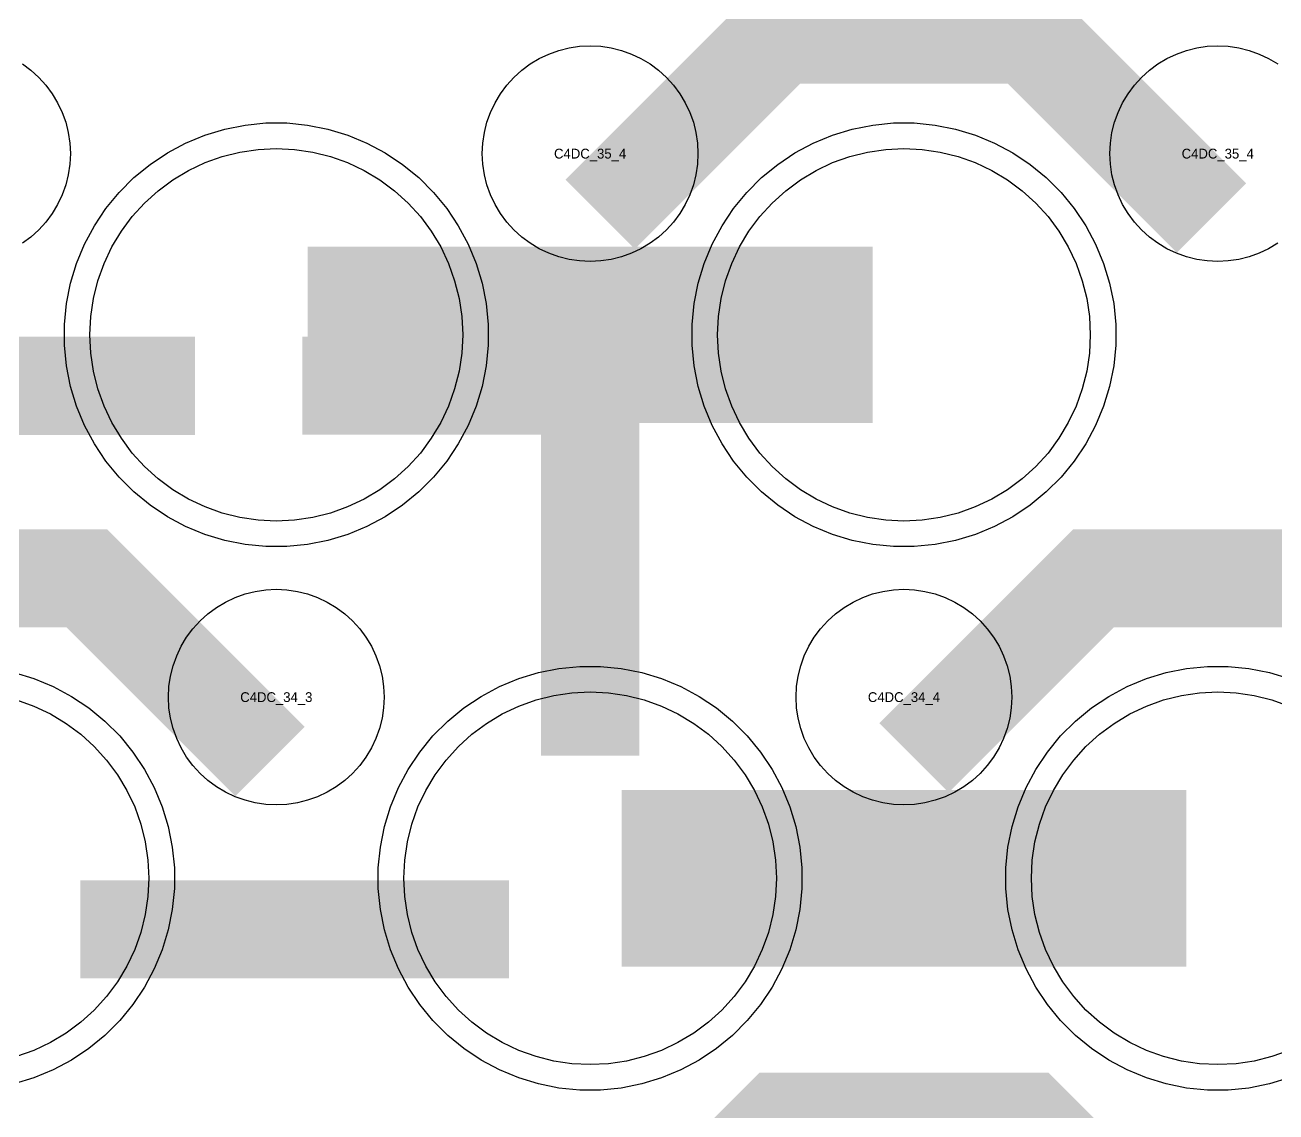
# Model space of a CAD drawing. Extents: x -11880 to 11880, y -14992 to 14992.
# Drawn here: x -10864.1 to -10545.2, y -10188 to -9910.8 of the extents above; entities that cross this region are included whole.
import ezdxf
from ezdxf.enums import TextEntityAlignment as Align

# ---------------------------------------------------------------- set-up
doc = ezdxf.new("R2010")
doc.units = 0
doc.header["$MEASUREMENT"] = 0
for name, color, linetype in [('GDS_775_DT_237', 138, 'CONTINUOUS'), ('RDL1_FS', 34, 'CONTINUOUS'), ('RDL_BS', 160, 'CONTINUOUS')]:
    doc.layers.add(name, color=color, linetype=linetype)

msp = doc.modelspace()

# ---------------------------------------------------------------- linework, layer by layer
at = {"layer": 'RDL1_FS'}
for points in [[(-10800, -10037.329), (-10804.657, -10037.1), (-10809.268, -10036.416), (-10813.791, -10035.284), (-10818.181, -10033.712), (-10822.395, -10031.72), (-10826.395, -10029.322), (-10830.14, -10026.544), (-10833.594, -10023.414), (-10836.724, -10019.96), (-10839.502, -10016.215), (-10841.9, -10012.215), (-10843.892, -10008.001), (-10845.464, -10003.611), (-10846.596, -9999.088), (-10847.28, -9994.477), (-10847.509, -9989.82), (-10847.28, -9985.163), (-10846.596, -9980.552), (-10845.464, -9976.029), (-10843.892, -9971.639), (-10841.9, -9967.425), (-10839.502, -9963.425), (-10836.724, -9959.68), (-10833.594, -9956.226), (-10830.14, -9953.096), (-10826.395, -9950.318), (-10822.395, -9947.92), (-10818.181, -9945.928), (-10813.791, -9944.356), (-10809.268, -9943.224), (-10804.657, -9942.54), (-10800, -9942.311), (-10795.343, -9942.54), (-10790.732, -9943.224), (-10786.209, -9944.356), (-10781.819, -9945.928), (-10777.605, -9947.92), (-10773.605, -9950.318), (-10769.86, -9953.096), (-10766.406, -9956.226), (-10763.276, -9959.68), (-10760.498, -9963.425), (-10758.1, -9967.425), (-10756.108, -9971.639), (-10754.536, -9976.029), (-10753.404, -9980.552), (-10752.72, -9985.163), (-10752.491, -9989.82), (-10752.72, -9994.477), (-10753.404, -9999.088), (-10754.536, -10003.611), (-10756.108, -10008.001), (-10758.1, -10012.215), (-10760.498, -10016.215), (-10763.276, -10019.96), (-10766.406, -10023.414), (-10769.86, -10026.544), (-10773.605, -10029.322), (-10777.605, -10031.72), (-10781.819, -10033.712), (-10786.209, -10035.284), (-10790.732, -10036.416), (-10795.343, -10037.1)], [(-10640, -10037.329), (-10644.657, -10037.1), (-10649.268, -10036.416), (-10653.791, -10035.284), (-10658.181, -10033.712), (-10662.395, -10031.72), (-10666.395, -10029.322), (-10670.14, -10026.544), (-10673.594, -10023.414), (-10676.724, -10019.96), (-10679.502, -10016.215), (-10681.9, -10012.215), (-10683.892, -10008.001), (-10685.464, -10003.611), (-10686.596, -9999.088), (-10687.28, -9994.477), (-10687.509, -9989.82), (-10687.28, -9985.163), (-10686.596, -9980.552), (-10685.464, -9976.029), (-10683.892, -9971.639), (-10681.9, -9967.425), (-10679.502, -9963.425), (-10676.724, -9959.68), (-10673.594, -9956.226), (-10670.14, -9953.096), (-10666.395, -9950.318), (-10662.395, -9947.92), (-10658.181, -9945.928), (-10653.791, -9944.356), (-10649.268, -9943.224), (-10644.657, -9942.54), (-10640, -9942.311), (-10635.343, -9942.54), (-10630.732, -9943.224), (-10626.209, -9944.356), (-10621.819, -9945.928), (-10617.605, -9947.92), (-10613.605, -9950.318), (-10609.86, -9953.096), (-10606.406, -9956.226), (-10603.276, -9959.68), (-10600.498, -9963.425), (-10598.1, -9967.425), (-10596.108, -9971.639), (-10594.536, -9976.029), (-10593.404, -9980.552), (-10592.72, -9985.163), (-10592.491, -9989.82), (-10592.72, -9994.477), (-10593.404, -9999.088), (-10594.536, -10003.611), (-10596.108, -10008.001), (-10598.1, -10012.215), (-10600.498, -10016.215), (-10603.276, -10019.96), (-10606.406, -10023.414), (-10609.86, -10026.544), (-10613.605, -10029.322), (-10617.605, -10031.72), (-10621.819, -10033.712), (-10626.209, -10035.284), (-10630.732, -10036.416), (-10635.343, -10037.1)], [(-10720, -10175.894), (-10724.657, -10175.665), (-10729.268, -10174.981), (-10733.791, -10173.849), (-10738.181, -10172.277), (-10742.395, -10170.285), (-10746.395, -10167.887), (-10750.14, -10165.109), (-10753.594, -10161.979), (-10756.724, -10158.525), (-10759.502, -10154.78), (-10761.9, -10150.78), (-10763.892, -10146.566), (-10765.464, -10142.176), (-10766.596, -10137.653), (-10767.28, -10133.042), (-10767.509, -10128.385), (-10767.28, -10123.728), (-10766.596, -10119.117), (-10765.464, -10114.594), (-10763.892, -10110.204), (-10761.9, -10105.99), (-10759.502, -10101.99), (-10756.724, -10098.245), (-10753.594, -10094.791), (-10750.14, -10091.661), (-10746.395, -10088.883), (-10742.395, -10086.485), (-10738.181, -10084.493), (-10733.791, -10082.921), (-10729.268, -10081.789), (-10724.657, -10081.105), (-10720, -10080.876), (-10715.343, -10081.105), (-10710.732, -10081.789), (-10706.209, -10082.921), (-10701.819, -10084.493), (-10697.605, -10086.485), (-10693.605, -10088.883), (-10689.86, -10091.661), (-10686.406, -10094.791), (-10683.276, -10098.245), (-10680.498, -10101.99), (-10678.1, -10105.99), (-10676.108, -10110.204), (-10674.536, -10114.594), (-10673.404, -10119.117), (-10672.72, -10123.728), (-10672.491, -10128.385), (-10672.72, -10133.042), (-10673.404, -10137.653), (-10674.536, -10142.176), (-10676.108, -10146.566), (-10678.1, -10150.78), (-10680.498, -10154.78), (-10683.276, -10158.525), (-10686.406, -10161.979), (-10689.86, -10165.109), (-10693.605, -10167.887), (-10697.605, -10170.285), (-10701.819, -10172.277), (-10706.209, -10173.849), (-10710.732, -10174.981), (-10715.343, -10175.665)]]:
    msp.add_lwpolyline(points, close=True, dxfattribs=at)
for points in [[(-10791.998, -9989.82, 45, 45, 0), (-10719.998, -9989.82, 45, 45, 0)], [(-10719.998, -9989.82, 45, 45, 0), (-10647.998, -9989.82, 45, 45, 0)], [(-10711.998, -10128.385, 45, 45, 0), (-10639.998, -10128.385, 45, 45, 0)], [(-10639.998, -10128.385, 45, 45, 0), (-10567.998, -10128.385, 45, 45, 0)]]:
    msp.add_lwpolyline(points, format="xyseb", dxfattribs=at)
for points in [[(-10866.209, -10082.921), (-10861.819, -10084.493), (-10857.605, -10086.485), (-10853.605, -10088.883), (-10849.86, -10091.661), (-10846.406, -10094.791), (-10843.276, -10098.245), (-10840.498, -10101.99), (-10838.1, -10105.99), (-10836.108, -10110.204), (-10834.536, -10114.594), (-10833.404, -10119.117), (-10832.72, -10123.728), (-10832.491, -10128.385), (-10832.72, -10133.042), (-10833.404, -10137.653), (-10834.536, -10142.176), (-10836.108, -10146.566), (-10838.1, -10150.78), (-10840.498, -10154.78), (-10843.276, -10158.525), (-10846.406, -10161.979), (-10849.86, -10165.109), (-10853.605, -10167.887), (-10857.605, -10170.285), (-10861.819, -10172.277), (-10866.209, -10173.849)], [(-10541.819, -10172.277), (-10546.209, -10173.849), (-10550.732, -10174.981), (-10555.343, -10175.665), (-10560, -10175.894), (-10564.657, -10175.665), (-10569.268, -10174.981), (-10573.791, -10173.849), (-10578.181, -10172.277), (-10582.395, -10170.285), (-10586.395, -10167.887), (-10590.14, -10165.109), (-10593.594, -10161.979), (-10596.724, -10158.525), (-10599.502, -10154.78), (-10601.9, -10150.78), (-10603.892, -10146.566), (-10605.464, -10142.176), (-10606.596, -10137.653), (-10607.28, -10133.042), (-10607.509, -10128.385), (-10607.28, -10123.728), (-10606.596, -10119.117), (-10605.464, -10114.594), (-10603.892, -10110.204), (-10601.9, -10105.99), (-10599.502, -10101.99), (-10596.724, -10098.245), (-10593.594, -10094.791), (-10590.14, -10091.661), (-10586.395, -10088.883), (-10582.395, -10086.485), (-10578.181, -10084.493), (-10573.791, -10082.921), (-10569.268, -10081.789), (-10564.657, -10081.105), (-10560, -10080.876), (-10555.343, -10081.105), (-10550.732, -10081.789), (-10546.209, -10082.921), (-10541.819, -10084.493)]]:
    msp.add_lwpolyline(points, dxfattribs=at)
at = {"layer": 'RDL_BS'}
for points in [[(-10717.438, -9959.134, 25, 25, 0), (-10671.623, -9913.319, 25, 25, 0), (-10638.07, -9913.319, 25, 25, 0)], [(-10561.599, -9960.033, 25, 25, 0), (-10608.313, -9913.319, 25, 25, 0), (-10638.071, -9913.319, 25, 25, 0)], [(-10720, -10097.09, 25, 25, 0), (-10720, -9990.313, 25, 25, 0)], [(-10720, -10097.09, 25, 25, 0), (-10720, -9990.313, 25, 25, 0)], [(-10929.984, -10002.833, 25, 25, 0), (-10820.719, -10002.833, 25, 25, 0)], [(-10707.5, -10002.813, 25, 25, 0), (-10793.333, -10002.813, 25, 25, 0)], [(-10707.5, -10002.813, 25, 25, 0), (-10772.167, -10002.813, 25, 25, 0)], [(-10801.599, -10098.598, 25, 25, 0), (-10848.313, -10051.884, 25, 25, 0), (-10878.071, -10051.884, 25, 25, 0)], [(-10637.438, -10097.699, 25, 25, 0), (-10591.623, -10051.884, 25, 25, 0), (-10558.07, -10051.884, 25, 25, 0)], [(-10481.599, -10098.598, 25, 25, 0), (-10528.313, -10051.884, 25, 25, 0), (-10558.071, -10051.884, 25, 25, 0)], [(-10849.984, -10141.398, 25, 25, 0), (-10740.719, -10141.398, 25, 25, 0)], [(-10717.438, -10236.264, 25, 25, 0), (-10671.623, -10190.449, 25, 25, 0), (-10638.07, -10190.449, 25, 25, 0)], [(-10561.599, -10237.163, 25, 25, 0), (-10608.313, -10190.449, 25, 25, 0), (-10638.071, -10190.449, 25, 25, 0)]]:
    msp.add_lwpolyline(points, format="xyseb", dxfattribs=at)
for points in [[(-10720, -9971.126), (-10722.693, -9970.994), (-10725.365, -9970.598), (-10727.984, -9969.941), (-10730.519, -9969.034), (-10732.956, -9967.882), (-10735.28, -9966.489), (-10737.443, -9964.886), (-10739.442, -9963.074), (-10741.254, -9961.075), (-10742.857, -9958.912), (-10744.25, -9956.588), (-10745.402, -9954.151), (-10746.309, -9951.616), (-10746.966, -9948.997), (-10747.362, -9946.325), (-10747.494, -9943.632), (-10747.362, -9940.939), (-10746.966, -9938.267), (-10746.309, -9935.648), (-10745.402, -9933.113), (-10744.25, -9930.676), (-10742.857, -9928.352), (-10741.254, -9926.189), (-10739.442, -9924.19), (-10737.443, -9922.378), (-10735.28, -9920.775), (-10732.956, -9919.382), (-10730.519, -9918.23), (-10727.984, -9917.323), (-10725.365, -9916.666), (-10722.693, -9916.27), (-10720, -9916.138), (-10717.307, -9916.27), (-10714.635, -9916.666), (-10712.016, -9917.323), (-10709.481, -9918.23), (-10707.044, -9919.382), (-10704.72, -9920.775), (-10702.557, -9922.378), (-10700.558, -9924.19), (-10698.746, -9926.189), (-10697.143, -9928.352), (-10695.75, -9930.676), (-10694.598, -9933.113), (-10693.691, -9935.648), (-10693.034, -9938.267), (-10692.638, -9940.939), (-10692.506, -9943.632), (-10692.638, -9946.325), (-10693.034, -9948.997), (-10693.691, -9951.616), (-10694.598, -9954.151), (-10695.75, -9956.588), (-10697.143, -9958.912), (-10698.746, -9961.075), (-10700.558, -9963.074), (-10702.557, -9964.886), (-10704.72, -9966.489), (-10707.044, -9967.882), (-10709.481, -9969.034), (-10712.016, -9969.941), (-10714.635, -9970.598), (-10717.307, -9970.994)], [(-10802.644, -10043.82), (-10807.938, -10043.303), (-10813.165, -10042.257), (-10818.205, -10040.726), (-10823.115, -10038.695), (-10827.777, -10036.203), (-10832.191, -10033.256), (-10836.292, -10029.894), (-10840.074, -10026.112), (-10843.436, -10022.011), (-10846.383, -10017.597), (-10848.875, -10012.935), (-10850.906, -10008.025), (-10852.437, -10002.985), (-10853.483, -9997.758), (-10854, -9992.464), (-10854, -9987.176), (-10853.483, -9981.882), (-10852.437, -9976.655), (-10850.906, -9971.615), (-10848.875, -9966.705), (-10846.383, -9962.043), (-10843.436, -9957.629), (-10840.074, -9953.528), (-10836.292, -9949.746), (-10832.191, -9946.384), (-10827.777, -9943.437), (-10823.115, -9940.945), (-10818.205, -9938.914), (-10813.165, -9937.383), (-10807.938, -9936.337), (-10802.644, -9935.82), (-10797.356, -9935.82), (-10792.062, -9936.337), (-10786.835, -9937.383), (-10781.795, -9938.914), (-10776.885, -9940.945), (-10772.223, -9943.437), (-10767.809, -9946.384), (-10763.708, -9949.746), (-10759.926, -9953.528), (-10756.564, -9957.629), (-10753.617, -9962.043), (-10751.125, -9966.705), (-10749.094, -9971.615), (-10747.563, -9976.655), (-10746.517, -9981.882), (-10746, -9987.176), (-10746, -9992.464), (-10746.517, -9997.758), (-10747.563, -10002.985), (-10749.094, -10008.025), (-10751.125, -10012.935), (-10753.617, -10017.597), (-10756.564, -10022.011), (-10759.926, -10026.112), (-10763.708, -10029.894), (-10767.809, -10033.256), (-10772.223, -10036.203), (-10776.885, -10038.695), (-10781.795, -10040.726), (-10786.835, -10042.257), (-10792.062, -10043.303), (-10797.356, -10043.82)], [(-10642.644, -10043.82), (-10647.938, -10043.303), (-10653.165, -10042.257), (-10658.205, -10040.726), (-10663.115, -10038.695), (-10667.777, -10036.203), (-10672.191, -10033.256), (-10676.292, -10029.894), (-10680.074, -10026.112), (-10683.436, -10022.011), (-10686.383, -10017.597), (-10688.875, -10012.935), (-10690.906, -10008.025), (-10692.437, -10002.985), (-10693.483, -9997.758), (-10694, -9992.464), (-10694, -9987.176), (-10693.483, -9981.882), (-10692.437, -9976.655), (-10690.906, -9971.615), (-10688.875, -9966.705), (-10686.383, -9962.043), (-10683.436, -9957.629), (-10680.074, -9953.528), (-10676.292, -9949.746), (-10672.191, -9946.384), (-10667.777, -9943.437), (-10663.115, -9940.945), (-10658.205, -9938.914), (-10653.165, -9937.383), (-10647.938, -9936.337), (-10642.644, -9935.82), (-10637.356, -9935.82), (-10632.062, -9936.337), (-10626.835, -9937.383), (-10621.795, -9938.914), (-10616.885, -9940.945), (-10612.223, -9943.437), (-10607.809, -9946.384), (-10603.708, -9949.746), (-10599.926, -9953.528), (-10596.564, -9957.629), (-10593.617, -9962.043), (-10591.125, -9966.705), (-10589.094, -9971.615), (-10587.563, -9976.655), (-10586.517, -9981.882), (-10586, -9987.176), (-10586, -9992.464), (-10586.517, -9997.758), (-10587.563, -10002.985), (-10589.094, -10008.025), (-10591.125, -10012.935), (-10593.617, -10017.597), (-10596.564, -10022.011), (-10599.926, -10026.112), (-10603.708, -10029.894), (-10607.809, -10033.256), (-10612.223, -10036.203), (-10616.885, -10038.695), (-10621.795, -10040.726), (-10626.835, -10042.257), (-10632.062, -10043.303), (-10637.356, -10043.82)], [(-10800, -10109.691), (-10802.693, -10109.559), (-10805.365, -10109.163), (-10807.984, -10108.506), (-10810.519, -10107.599), (-10812.956, -10106.447), (-10815.28, -10105.054), (-10817.443, -10103.451), (-10819.442, -10101.639), (-10821.254, -10099.64), (-10822.857, -10097.477), (-10824.25, -10095.153), (-10825.402, -10092.716), (-10826.309, -10090.181), (-10826.966, -10087.562), (-10827.362, -10084.89), (-10827.494, -10082.197), (-10827.362, -10079.504), (-10826.966, -10076.832), (-10826.309, -10074.213), (-10825.402, -10071.678), (-10824.25, -10069.241), (-10822.857, -10066.917), (-10821.254, -10064.754), (-10819.442, -10062.755), (-10817.443, -10060.943), (-10815.28, -10059.34), (-10812.956, -10057.947), (-10810.519, -10056.795), (-10807.984, -10055.888), (-10805.365, -10055.231), (-10802.693, -10054.835), (-10800, -10054.703), (-10797.307, -10054.835), (-10794.635, -10055.231), (-10792.016, -10055.888), (-10789.481, -10056.795), (-10787.044, -10057.947), (-10784.72, -10059.34), (-10782.557, -10060.943), (-10780.558, -10062.755), (-10778.746, -10064.754), (-10777.143, -10066.917), (-10775.75, -10069.241), (-10774.598, -10071.678), (-10773.691, -10074.213), (-10773.034, -10076.832), (-10772.638, -10079.504), (-10772.506, -10082.197), (-10772.638, -10084.89), (-10773.034, -10087.562), (-10773.691, -10090.181), (-10774.598, -10092.716), (-10775.75, -10095.153), (-10777.143, -10097.477), (-10778.746, -10099.64), (-10780.558, -10101.639), (-10782.557, -10103.451), (-10784.72, -10105.054), (-10787.044, -10106.447), (-10789.481, -10107.599), (-10792.016, -10108.506), (-10794.635, -10109.163), (-10797.307, -10109.559)], [(-10640, -10109.691), (-10642.693, -10109.559), (-10645.365, -10109.163), (-10647.984, -10108.506), (-10650.519, -10107.599), (-10652.956, -10106.447), (-10655.28, -10105.054), (-10657.443, -10103.451), (-10659.442, -10101.639), (-10661.254, -10099.64), (-10662.857, -10097.477), (-10664.25, -10095.153), (-10665.402, -10092.716), (-10666.309, -10090.181), (-10666.966, -10087.562), (-10667.362, -10084.89), (-10667.494, -10082.197), (-10667.362, -10079.504), (-10666.966, -10076.832), (-10666.309, -10074.213), (-10665.402, -10071.678), (-10664.25, -10069.241), (-10662.857, -10066.917), (-10661.254, -10064.754), (-10659.442, -10062.755), (-10657.443, -10060.943), (-10655.28, -10059.34), (-10652.956, -10057.947), (-10650.519, -10056.795), (-10647.984, -10055.888), (-10645.365, -10055.231), (-10642.693, -10054.835), (-10640, -10054.703), (-10637.307, -10054.835), (-10634.635, -10055.231), (-10632.016, -10055.888), (-10629.481, -10056.795), (-10627.044, -10057.947), (-10624.72, -10059.34), (-10622.557, -10060.943), (-10620.558, -10062.755), (-10618.746, -10064.754), (-10617.143, -10066.917), (-10615.75, -10069.241), (-10614.598, -10071.678), (-10613.691, -10074.213), (-10613.034, -10076.832), (-10612.638, -10079.504), (-10612.506, -10082.197), (-10612.638, -10084.89), (-10613.034, -10087.562), (-10613.691, -10090.181), (-10614.598, -10092.716), (-10615.75, -10095.153), (-10617.143, -10097.477), (-10618.746, -10099.64), (-10620.558, -10101.639), (-10622.557, -10103.451), (-10624.72, -10105.054), (-10627.044, -10106.447), (-10629.481, -10107.599), (-10632.016, -10108.506), (-10634.635, -10109.163), (-10637.307, -10109.559)], [(-10722.644, -10182.385), (-10727.938, -10181.868), (-10733.165, -10180.822), (-10738.205, -10179.291), (-10743.115, -10177.26), (-10747.777, -10174.768), (-10752.191, -10171.821), (-10756.292, -10168.459), (-10760.074, -10164.677), (-10763.436, -10160.576), (-10766.383, -10156.162), (-10768.875, -10151.5), (-10770.906, -10146.59), (-10772.437, -10141.55), (-10773.483, -10136.323), (-10774, -10131.029), (-10774, -10125.741), (-10773.483, -10120.447), (-10772.437, -10115.22), (-10770.906, -10110.18), (-10768.875, -10105.27), (-10766.383, -10100.608), (-10763.436, -10096.194), (-10760.074, -10092.093), (-10756.292, -10088.311), (-10752.191, -10084.949), (-10747.777, -10082.002), (-10743.115, -10079.51), (-10738.205, -10077.479), (-10733.165, -10075.948), (-10727.938, -10074.902), (-10722.644, -10074.385), (-10717.356, -10074.385), (-10712.062, -10074.902), (-10706.835, -10075.948), (-10701.795, -10077.479), (-10696.885, -10079.51), (-10692.223, -10082.002), (-10687.809, -10084.949), (-10683.708, -10088.311), (-10679.926, -10092.093), (-10676.564, -10096.194), (-10673.617, -10100.608), (-10671.125, -10105.27), (-10669.094, -10110.18), (-10667.563, -10115.22), (-10666.517, -10120.447), (-10666, -10125.741), (-10666, -10131.029), (-10666.517, -10136.323), (-10667.563, -10141.55), (-10669.094, -10146.59), (-10671.125, -10151.5), (-10673.617, -10156.162), (-10676.564, -10160.576), (-10679.926, -10164.677), (-10683.708, -10168.459), (-10687.809, -10171.821), (-10692.223, -10174.768), (-10696.885, -10177.26), (-10701.795, -10179.291), (-10706.835, -10180.822), (-10712.062, -10181.868), (-10717.356, -10182.385)]]:
    msp.add_lwpolyline(points, close=True, dxfattribs=at)
for points in [[(-10544.72, -9966.489), (-10547.044, -9967.882), (-10549.481, -9969.034), (-10552.016, -9969.941), (-10554.635, -9970.598), (-10557.307, -9970.994), (-10560, -9971.126), (-10562.693, -9970.994), (-10565.365, -9970.598), (-10567.984, -9969.941), (-10570.519, -9969.034), (-10572.956, -9967.882), (-10575.28, -9966.489), (-10577.443, -9964.886), (-10579.442, -9963.074), (-10581.254, -9961.075), (-10582.857, -9958.912), (-10584.25, -9956.588), (-10585.402, -9954.151), (-10586.309, -9951.616), (-10586.966, -9948.997), (-10587.362, -9946.325), (-10587.494, -9943.632), (-10587.362, -9940.939), (-10586.966, -9938.267), (-10586.309, -9935.648), (-10585.402, -9933.113), (-10584.25, -9930.676), (-10582.857, -9928.352), (-10581.254, -9926.189), (-10579.442, -9924.19), (-10577.443, -9922.378), (-10575.28, -9920.775), (-10572.956, -9919.382), (-10570.519, -9918.23), (-10567.984, -9917.323), (-10565.365, -9916.666), (-10562.693, -9916.27), (-10560, -9916.138), (-10557.307, -9916.27), (-10554.635, -9916.666), (-10552.016, -9917.323), (-10549.481, -9918.23), (-10547.044, -9919.382), (-10544.72, -9920.775)], [(-10864.72, -9920.775), (-10862.557, -9922.378), (-10860.558, -9924.19), (-10858.746, -9926.189), (-10857.143, -9928.352), (-10855.75, -9930.676), (-10854.598, -9933.113), (-10853.691, -9935.648), (-10853.034, -9938.267), (-10852.638, -9940.939), (-10852.506, -9943.632), (-10852.638, -9946.325), (-10853.034, -9948.997), (-10853.691, -9951.616), (-10854.598, -9954.151), (-10855.75, -9956.588), (-10857.143, -9958.912), (-10858.746, -9961.075), (-10860.558, -9963.074), (-10862.557, -9964.886), (-10864.72, -9966.489)], [(-10866.835, -10075.948), (-10861.795, -10077.479), (-10856.885, -10079.51), (-10852.223, -10082.002), (-10847.809, -10084.949), (-10843.708, -10088.311), (-10839.926, -10092.093), (-10836.564, -10096.194), (-10833.617, -10100.608), (-10831.125, -10105.27), (-10829.094, -10110.18), (-10827.563, -10115.22), (-10826.517, -10120.447), (-10826, -10125.741), (-10826, -10131.029), (-10826.517, -10136.323), (-10827.563, -10141.55), (-10829.094, -10146.59), (-10831.125, -10151.5), (-10833.617, -10156.162), (-10836.564, -10160.576), (-10839.926, -10164.677), (-10843.708, -10168.459), (-10847.809, -10171.821), (-10852.223, -10174.768), (-10856.885, -10177.26), (-10861.795, -10179.291), (-10866.835, -10180.822)], [(-10541.795, -10179.291), (-10546.835, -10180.822), (-10552.062, -10181.868), (-10557.356, -10182.385), (-10562.644, -10182.385), (-10567.938, -10181.868), (-10573.165, -10180.822), (-10578.205, -10179.291), (-10583.115, -10177.26), (-10587.777, -10174.768), (-10592.191, -10171.821), (-10596.292, -10168.459), (-10600.074, -10164.677), (-10603.436, -10160.576), (-10606.383, -10156.162), (-10608.875, -10151.5), (-10610.906, -10146.59), (-10612.437, -10141.55), (-10613.483, -10136.323), (-10614, -10131.029), (-10614, -10125.741), (-10613.483, -10120.447), (-10612.437, -10115.22), (-10610.906, -10110.18), (-10608.875, -10105.27), (-10606.383, -10100.608), (-10603.436, -10096.194), (-10600.074, -10092.093), (-10596.292, -10088.311), (-10592.191, -10084.949), (-10587.777, -10082.002), (-10583.115, -10079.51), (-10578.205, -10077.479), (-10573.165, -10075.948), (-10567.938, -10074.902), (-10562.644, -10074.385), (-10557.356, -10074.385), (-10552.062, -10074.902), (-10546.835, -10075.948), (-10541.795, -10077.479)]]:
    msp.add_lwpolyline(points, dxfattribs=at)

# ---------------------------------------------------------------- texts
at = {"layer": 'GDS_775_DT_237'}
for s, p in [('C4DC_35_4', (-10720, -9943.632)), ('C4DC_35_4', (-10720, -9943.632)), ('C4DC_35_4', (-10560, -9943.632)), ('C4DC_35_4', (-10560, -9943.632)), ('C4DC_34_3', (-10800, -10082.197)), ('C4DC_34_3', (-10800, -10082.197)), ('C4DC_34_4', (-10640, -10082.197)), ('C4DC_34_4', (-10640, -10082.197))]:
    msp.add_text(s, height=2.5, dxfattribs=at).set_placement(p, align=Align.MIDDLE_CENTER)

doc.saveas('drawing.dxf')
